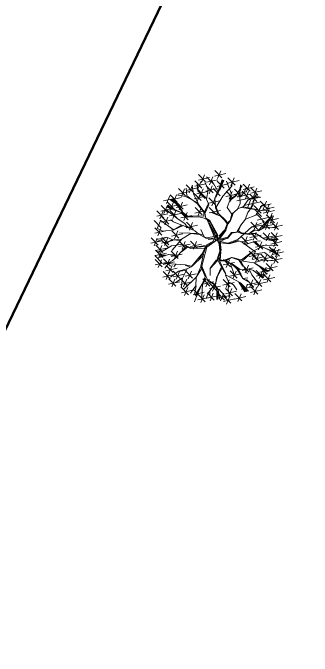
# Model space of a CAD drawing. Extents: x 2080 to 102399, y 2071 to 93424.
# Drawn here: x 78632 to 78884, y 84743 to 85286 of the extents above; entities that cross this region are included whole.
import ezdxf

# ---------------------------------------------------------------- set-up
doc = ezdxf.new("R2010")
doc.units = 0
doc.header["$LTSCALE"] = 20
doc.header["$MEASUREMENT"] = 0
doc.linetypes.add('ACAD_ISO02W100', pattern=[15, 12, -3])
for name, color, linetype, lineweight in [('COUNTRY FENCE', 13, 'ACAD_ISO02W100', 50), ('Mango tree', 96, 'Continuous', 5), ('tree', 60, 'Continuous', 0)]:
    doc.layers.add(name, color=color, linetype=linetype, lineweight=lineweight)

# ---------------------------------------------------------------- blocks, each defined once
blk = doc.blocks.new('TREE')
at = {"layer": 'tree', "linetype": 'ByBlock'}
for p, q in [((-0.1725, 0.5879), (-0.1582, 0.6953)), ((-0.1025, 0.5879), (-0.0882, 0.6953)), ((-0.0333, 0.6639), (0.0526, 0.6888)), ((-0.0327, 0.7068), (0.0625, 0.6302)), ((0.05, 0.5835), (0.0643, 0.6908)), ((-0.273, 0.5454), (-0.2587, 0.6528)), ((-0.2053, 0.6174), (-0.1194, 0.6422)), ((-0.2048, 0.6602), (-0.1095, 0.5837)), ((-0.1354, 0.6173), (-0.0495, 0.6422)), ((-0.1348, 0.6602), (-0.0396, 0.5836)), ((-0.0889, 0.4612), (-0.0874, 0.6348)), ((-0.0628, 0.6311), (0.0325, 0.5545)), ((-0.0548, 0.6426), (-0.0517, 0.5903)), ((-0.0469, 0.6439), (-0.0466, 0.6107)), ((-0.0424, 0.6), (-0.0354, 0.6435)), ((-0.0305, 0.5588), (-0.0162, 0.6662)), ((0.0172, 0.6129), (0.1031, 0.6378)), ((0.0177, 0.6558), (0.113, 0.5792)), ((0.0289, 0.5925), (0.0229, 0.6448)), ((0.035, 0.6411), (0.0325, 0.5878)), ((0.0438, 0.6368), (0.0385, 0.586)), ((0.1505, 0.5516), (0.1053, 0.6391)), ((0.1233, 0.6286), (0.2185, 0.552)), ((0.1556, 0.5563), (0.1699, 0.6636)), ((0.2377, 0.5151), (0.252, 0.6224)), ((-0.4375, 0.4563), (-0.4232, 0.5636)), ((-0.3611, 0.5644), (-0.2658, 0.4878)), ((-0.3288, 0.4921), (-0.3145, 0.5995)), ((-0.3058, 0.5749), (-0.2199, 0.5997)), ((-0.2903, 0.5111), (-0.303, 0.5704)), ((-0.2242, 0.5369), (-0.1383, 0.5618)), ((-0.2237, 0.5798), (-0.1284, 0.5032)), ((-0.2072, 0.4328), (-0.2166, 0.6045)), ((-0.1914, 0.5075), (-0.1771, 0.6148)), ((-0.1172, 0.5556), (-0.022, 0.479)), ((-0.0849, 0.4833), (-0.0706, 0.5907)), ((-0.0633, 0.5882), (0.0226, 0.6131)), ((-0.0517, 0.5903), (-0.0107, 0.4797)), ((-0.0052, 0.4639), (-0.0424, 0.6)), ((-0.0021, 0.5575), (0.0931, 0.4809)), ((0.0014, 0.4731), (0.0289, 0.5925)), ((0.0385, 0.586), (0.0065, 0.4769)), ((0.0301, 0.4852), (0.0444, 0.5926)), ((0.1227, 0.5857), (0.2086, 0.6106)), ((0.1767, 0.4132), (0.1505, 0.5516)), ((0.163, 0.5451), (0.2237, 0.6001)), ((0.2049, 0.5445), (0.2908, 0.5694)), ((0.2054, 0.5874), (0.3007, 0.5108)), ((0.2257, 0.5031), (0.2873, 0.5693)), ((0.3301, 0.4704), (0.3444, 0.5778)), ((0.3732, 0.5534), (0.4684, 0.4769)), ((0.4055, 0.4811), (0.4198, 0.5885)), ((-0.4703, 0.4857), (-0.3844, 0.5106)), ((-0.4698, 0.5286), (-0.3745, 0.452)), ((-0.3143, 0.4371), (-0.4122, 0.4877)), ((-0.3143, 0.4371), (-0.3982, 0.5041)), ((-0.3616, 0.5215), (-0.2757, 0.5464)), ((-0.2063, 0.4273), (-0.2903, 0.5111)), ((-0.1402, 0.4833), (-0.1438, 0.5217)), ((-0.1122, 0.3845), (-0.1402, 0.4833)), ((-0.1177, 0.5128), (-0.0318, 0.5376)), ((-0.0265, 0.3761), (-0.0122, 0.4835)), ((-0.0027, 0.5147), (0.0832, 0.5395)), ((0.1688, 0.4091), (0.163, 0.5451)), ((0.1805, 0.4059), (0.2257, 0.5031)), ((0.2208, 0.3923), (0.2351, 0.4997)), ((0.2646, 0.3726), (0.2815, 0.4872)), ((0.2735, 0.3684), (0.2851, 0.4823)), ((0.2788, 0.4021), (0.2931, 0.5095)), ((0.2815, 0.4872), (0.3323, 0.535)), ((0.2973, 0.4998), (0.3832, 0.5247)), ((0.2979, 0.5427), (0.3931, 0.4661)), ((0.357, 0.4049), (0.3972, 0.4816)), ((0.3726, 0.5106), (0.4585, 0.5354)), ((0.442, 0.3992), (0.4563, 0.5066)), ((-0.5611, 0.3077), (-0.5468, 0.4151)), ((-0.5101, 0.3371), (-0.4958, 0.4445)), ((-0.5006, 0.398), (-0.4147, 0.4228)), ((-0.5001, 0.4408), (-0.4048, 0.3643)), ((-0.4523, 0.3771), (-0.492, 0.4152)), ((-0.4678, 0.3685), (-0.4535, 0.4759)), ((-0.3977, 0.3994), (-0.3118, 0.4242)), ((-0.3972, 0.4422), (-0.3019, 0.3656)), ((-0.3883, 0.3547), (-0.374, 0.4621)), ((-0.3649, 0.3699), (-0.3506, 0.4773)), ((-0.2946, 0.3706), (-0.3143, 0.4371)), ((-0.2415, 0.3319), (-0.2272, 0.4392)), ((-0.12, 0.3971), (-0.2126, 0.4319)), ((-0.1082, 0.3768), (-0.2063, 0.4273)), ((-0.0806, 0.3787), (-0.0889, 0.4612)), ((-0.0593, 0.4055), (0.0266, 0.4304)), ((-0.0588, 0.4484), (0.0365, 0.3718)), ((-0.0085, 0.3991), (-0.0052, 0.4639)), ((0.0003, 0.3978), (0.0014, 0.4731)), ((0.1431, 0.2819), (0.1767, 0.4132)), ((0.188, 0.4218), (0.2739, 0.4466)), ((0.1885, 0.4646), (0.2838, 0.3881)), ((0.246, 0.4316), (0.3319, 0.4564)), ((0.2465, 0.4744), (0.3417, 0.3978)), ((0.3315, 0.4162), (0.4267, 0.3396)), ((0.3638, 0.3439), (0.3781, 0.4513)), ((0.4091, 0.4286), (0.495, 0.4535)), ((0.4097, 0.4715), (0.5049, 0.3949)), ((0.4112, 0.3162), (0.4576, 0.4387)), ((0.514, 0.4023), (0.5999, 0.4271)), ((0.5146, 0.4451), (0.6098, 0.3685)), ((0.5469, 0.3728), (0.5612, 0.4802)), ((-0.6233, 0.3497), (-0.5281, 0.2731)), ((-0.591, 0.2774), (-0.5767, 0.3848)), ((-0.5429, 0.3666), (-0.457, 0.3914)), ((-0.5424, 0.4094), (-0.4471, 0.3328)), ((-0.4487, 0.3078), (-0.531, 0.3639)), ((-0.4801, 0.3277), (-0.5236, 0.3708)), ((-0.4746, 0.3286), (-0.5139, 0.3782)), ((-0.3538, 0.3409), (-0.4523, 0.3771)), ((-0.2951, 0.3733), (-0.3845, 0.4057)), ((-0.2523, 0.3021), (-0.2977, 0.3728)), ((-0.2328, 0.3027), (-0.2946, 0.3706)), ((-0.2743, 0.3613), (-0.1884, 0.3862)), ((-0.2738, 0.4042), (-0.1786, 0.3276)), ((-0.1234, 0.268), (-0.192, 0.3599)), ((-0.0748, 0.2454), (-0.1082, 0.3768)), ((-0.0955, 0.3342), (-0.0806, 0.3787)), ((-0.0826, 0.2917), (-0.0896, 0.3492)), ((-0.0727, 0.2651), (-0.0584, 0.3725)), ((0.0691, 0.3056), (-0.0085, 0.3991)), ((0.0696, 0.32), (0.0003, 0.3978)), ((0.0749, 0.3198), (0.1608, 0.3446)), ((0.0754, 0.3626), (0.1707, 0.2861)), ((0.1077, 0.2903), (0.122, 0.3977)), ((0.1413, 0.2926), (0.1688, 0.4091)), ((0.2348, 0.3004), (0.2669, 0.3589)), ((0.2669, 0.3589), (0.357, 0.4049)), ((0.2815, 0.24), (0.2958, 0.3473)), ((0.331, 0.3733), (0.4169, 0.3982)), ((0.3874, 0.2656), (0.4017, 0.373)), ((0.4116, 0.3135), (0.5357, 0.3568)), ((0.4261, 0.3103), (0.5371, 0.3486)), ((0.4443, 0.3549), (0.5395, 0.2783)), ((0.4765, 0.2826), (0.4908, 0.3899)), ((-0.6239, 0.3068), (-0.538, 0.3317)), ((-0.5642, 0.2852), (-0.469, 0.2086)), ((-0.4776, 0.1801), (-0.5631, 0.3056)), ((-0.5319, 0.2129), (-0.5176, 0.3203)), ((-0.3897, 0.223), (-0.4487, 0.3078)), ((-0.4072, 0.2253), (-0.4455, 0.3055)), ((-0.4144, 0.2003), (-0.4001, 0.3077)), ((-0.235, 0.2995), (-0.3902, 0.3069)), ((-0.2836, 0.2742), (-0.3538, 0.3409)), ((-0.2796, 0.2004), (-0.2653, 0.3078)), ((-0.122, 0.2598), (-0.2328, 0.3027)), ((-0.1056, 0.2945), (-0.0197, 0.3194)), ((-0.105, 0.3374), (-0.0098, 0.2608)), ((0.0922, 0.251), (0.0691, 0.3056)), ((0.1056, 0.2699), (0.0696, 0.32)), ((0.1055, 0.2394), (0.1431, 0.2819)), ((0.1061, 0.2671), (0.1413, 0.2926)), ((0.1459, 0.2799), (0.2348, 0.3004)), ((0.2329, 0.3114), (0.1472, 0.2885)), ((0.2028, 0.1723), (0.2171, 0.2796)), ((0.2487, 0.2694), (0.3346, 0.2943)), ((0.2492, 0.3123), (0.3445, 0.2357)), ((0.258, 0.2288), (0.3309, 0.2942)), ((0.3309, 0.2942), (0.4112, 0.3162)), ((0.3427, 0.2907), (0.4261, 0.3103)), ((0.5416, 0.3382), (0.4319, 0.3085)), ((0.4437, 0.312), (0.5296, 0.3369)), ((0.482, 0.194), (0.5517, 0.312)), ((0.5433, 0.2867), (0.6385, 0.2101)), ((0.5755, 0.2144), (0.5898, 0.3218)), ((-0.6407, 0.1317), (-0.6264, 0.2391)), ((-0.6007, 0.2214), (-0.5055, 0.1448)), ((-0.5089, 0.25), (-0.5844, 0.2487)), ((-0.5685, 0.1491), (-0.5542, 0.2565)), ((-0.5647, 0.2424), (-0.4788, 0.2672)), ((-0.4757, 0.2333), (-0.5089, 0.25)), ((-0.3947, 0.2193), (-0.4757, 0.2333)), ((-0.4473, 0.2298), (-0.3613, 0.2546)), ((-0.4467, 0.2726), (-0.3515, 0.1961)), ((-0.2994, 0.2183), (-0.3897, 0.223)), ((-0.2597, 0.1974), (-0.3387, 0.2173)), ((-0.3124, 0.2299), (-0.2265, 0.2547)), ((-0.3119, 0.2727), (-0.2167, 0.1961)), ((-0.2624, 0.2136), (-0.2994, 0.2183)), ((-0.2605, 0.2362), (-0.2836, 0.2742)), ((-0.2476, 0.1599), (-0.2624, 0.2136)), ((-0.243, 0.1664), (-0.2605, 0.2362)), ((-0.2034, 0.1057), (-0.1891, 0.2131)), ((-0.0802, 0.2109), (-0.1225, 0.2626)), ((-0.0752, 0.181), (-0.122, 0.2598)), ((-0.0766, 0.1892), (-0.0748, 0.2454)), ((0.0025, 0.0374), (0.0981, 0.2158)), ((0.0968, 0.2237), (0.0922, 0.251)), ((0.0981, 0.2158), (0.099, 0.1765)), ((0.1115, 0.1872), (0.1055, 0.2394)), ((0.1705, 0.2446), (0.2658, 0.168)), ((0.2186, 0.1635), (0.1881, 0.2282)), ((0.1881, 0.2282), (0.2188, 0.13)), ((0.2191, 0.1608), (0.2558, 0.2257)), ((0.23, 0.1627), (0.2643, 0.2243)), ((0.2643, 0.2243), (0.4012, 0.2418)), ((0.4012, 0.2418), (0.545, 0.2352)), ((0.4183, 0.2131), (0.5135, 0.1365)), ((0.4505, 0.1408), (0.4648, 0.2482)), ((0.5427, 0.2438), (0.6286, 0.2687)), ((0.545, 0.2352), (0.5826, 0.2612)), ((-0.6736, 0.1612), (-0.5877, 0.186)), ((-0.673, 0.204), (-0.5778, 0.1274)), ((-0.6629, 0.0372), (-0.6486, 0.1446)), ((-0.5198, 0.114), (-0.622, 0.1415)), ((-0.6013, 0.1786), (-0.5154, 0.2034)), ((-0.57, 0.0488), (-0.5557, 0.1562)), ((-0.4809, 0.1824), (-0.5169, 0.1816)), ((-0.4218, 0.0972), (-0.4776, 0.1801)), ((-0.1562, 0.0497), (-0.2476, 0.1599)), ((-0.128, 0.063), (-0.243, 0.1664)), ((-0.2362, 0.1352), (-0.1503, 0.16)), ((-0.2356, 0.178), (-0.1404, 0.1014)), ((-0.1409, 0.058), (-0.2227, 0.1446)), ((-0.0623, 0.105), (-0.0766, 0.1892)), ((-0.0552, 0.1452), (-0.0757, 0.2005)), ((-0.0606, 0.1276), (-0.0231, 0.2037)), ((0.0159, 0.0397), (0.0879, 0.1775)), ((0.0879, 0.1775), (0.0377, 0.06)), ((0.099, 0.1765), (0.0428, 0.0471)), ((0.0437, 0.0249), (0.1115, 0.1872)), ((0.2103, 0.0643), (0.2214, 0.1471)), ((0.2175, 0.0543), (0.23, 0.1627)), ((0.3358, 0.1329), (0.4236, 0.1589)), ((0.4028, 0.1499), (0.4277, 0.1511)), ((0.4177, 0.1703), (0.5036, 0.1951)), ((0.4236, 0.1589), (0.482, 0.194)), ((0.4236, 0.1589), (0.503, 0.136)), ((0.4277, 0.1511), (0.4981, 0.1322)), ((0.4922, 0.1129), (0.5781, 0.1377)), ((0.4927, 0.1557), (0.588, 0.0791)), ((0.503, 0.136), (0.6177, 0.1524)), ((0.5067, 0.0974), (0.6118, 0.171)), ((0.525, 0.0834), (0.5393, 0.1908)), ((0.6242, 0.0451), (0.6385, 0.1524)), ((-0.6957, 0.0666), (-0.6098, 0.0915)), ((-0.6951, 0.1095), (-0.5999, 0.0329)), ((-0.6029, 0.0783), (-0.517, 0.1031)), ((-0.6023, 0.1211), (-0.5071, 0.0445)), ((-0.4593, 0.0547), (-0.5226, 0.1135)), ((-0.4435, 0.0598), (-0.5198, 0.114)), ((-0.4102, 0.0459), (-0.425, 0.0995)), ((-0.3927, 0.0407), (-0.4218, 0.0972)), ((-0.0424, 0.0691), (-0.0623, 0.105)), ((-0.0561, 0.1003), (-0.0606, 0.1276)), ((-0.0133, 0.0293), (-0.0577, 0.0777)), ((0.0062, 0.0465), (-0.0561, 0.1003)), ((-0.0029, 0.0338), (-0.0424, 0.0691)), ((0.311, 0.0476), (0.3358, 0.1329)), ((0.4533, 0.094), (0.5485, 0.0174)), ((0.4561, 0.0497), (0.5072, 0.0947)), ((0.4961, 0.109), (0.5913, 0.0324)), ((0.5072, 0.0947), (0.5725, 0.0889)), ((0.5581, 0.0067), (0.5724, 0.1141)), ((0.5725, 0.0889), (0.6283, 0.1067)), ((0.5914, 0.0745), (0.6773, 0.0994)), ((0.5919, 0.1174), (0.6871, 0.0408)), ((-0.551, 0.0336), (-0.6427, -0.0185)), ((-0.5542, 0.0359), (-0.6342, 0.0642)), ((-0.6174, 0.0087), (-0.5221, -0.0679)), ((-0.5851, -0.0636), (-0.5708, 0.0438)), ((-0.4431, 0.0575), (-0.551, 0.0336)), ((-0.5184, -0.0189), (-0.4325, 0.0059)), ((-0.5179, 0.0239), (-0.4226, -0.0527)), ((-0.4856, -0.0484), (-0.4713, 0.059)), ((-0.4001, 0.0366), (-0.4431, 0.0575)), ((-0.2066, 0.0326), (-0.4001, 0.0366)), ((-0.2284, 0.0123), (-0.3885, 0.0329)), ((-0.2099, 0.0183), (-0.3285, -0.0408)), ((-0.1317, 0.0372), (-0.3243, -0.0486)), ((-0.2136, 0.0233), (-0.2816, 0.0285)), ((-0.2011, 0.0336), (-0.2099, 0.0183)), ((-0.1266, 0.0547), (-0.2011, 0.0336)), ((-0.1256, 0.0491), (-0.1965, 0.0234)), ((0, 0), (-0.1317, 0.0372)), ((0, 0), (-0.1256, 0.0491)), ((-0.0378, 0.0249), (-0.1182, 0.0561)), ((-0.0049, 0.0305), (-0.0378, 0.0249)), ((-0.0003, 0.0032), (-0.0258, -0.0459)), ((-0.0193, 0.0171), (-0.0022, 0.0143)), ((-0.0003, 0.0032), (-0.0143, -0.0468)), ((0.0395, 0.0323), (-0.0049, 0.0305)), ((-0.0022, 0.0143), (0.0395, 0.0323)), ((0, 0), (0.0437, 0.0249)), ((0, 0), (0.0907, -0.0733)), ((0, 0), (0.1387, -0.0093)), ((0.0428, 0.0471), (0.0159, 0.0397)), ((0.0457, 0.0112), (0.1342, 0.0011)), ((0.1342, 0.0011), (0.1976, 0.0229)), ((0.1387, -0.0093), (0.2039, 0.0183)), ((0.1976, 0.0229), (0.2103, 0.0643)), ((0.2039, 0.0183), (0.2175, 0.0543)), ((0.2077, 0.0135), (0.2494, 0.0148)), ((0.2143, 0.023), (0.2461, 0.0172)), ((0.2461, 0.0172), (0.311, 0.0476)), ((0.2494, 0.0148), (0.3232, 0.0414)), ((0.3168, 0.0458), (0.3889, 0.0329)), ((0.3889, 0.0329), (0.4561, 0.0497)), ((0.3938, 0.0364), (0.4502, 0.0012)), ((0.5395, -0.1795), (0.4317, 0.012)), ((0.4502, 0.0012), (0.5332, 0.0068)), ((0.4662, 0.0016), (0.5615, -0.075)), ((0.5252, 0.0362), (0.6111, 0.061)), ((0.5332, 0.0068), (0.6399, -0.0619)), ((0.5359, 0.0073), (0.6375, -0.0315)), ((0.5825, -0.0766), (0.5968, 0.0307)), ((0.6103, -0.0135), (0.6962, 0.0113)), ((0.6109, 0.0293), (0.7061, -0.0473)), ((0.6432, -0.043), (0.6575, 0.0644)), ((-0.6819, -0.0547), (-0.5866, -0.1313)), ((-0.6496, -0.127), (-0.6353, -0.0196)), ((-0.4544, -0.0734), (-0.64, -0.0514)), ((-0.6179, -0.0342), (-0.532, -0.0093)), ((-0.3336, -0.0445), (-0.4539, -0.0762)), ((-0.3415, -0.0625), (-0.4516, -0.0729)), ((-0.3243, -0.0486), (-0.3996, -0.1841)), ((-0.3285, -0.0408), (-0.3865, -0.1457)), ((-0.0258, -0.0459), (-0.0782, -0.0994)), ((-0.0143, -0.0468), (-0.069, -0.1031)), ((0.0037, -0.0378), (-0.0634, -0.105)), ((0.0794, -0.0725), (-0.0032, -0.0305)), ((-0.0027, -0.05), (0.0442, -0.1288)), ((0, -0.016), (0.0794, -0.0725)), ((0.0068, -0.04), (0.0464, -0.1257)), ((0.0218, -0.0124), (0.1337, -0.0129)), ((0.4506, -0.0014), (0.5471, -0.1922)), ((0.4657, -0.0413), (0.5516, -0.0164)), ((0.4982, -0.0688), (0.5841, -0.044)), ((0.4988, -0.026), (0.594, -0.1026)), ((0.5497, -0.0472), (0.6356, -0.0223)), ((0.5502, -0.0043), (0.6454, -0.0809)), ((0.634, -0.0433), (0.5572, -0.0031)), ((-0.6824, -0.0975), (-0.5965, -0.0727)), ((-0.529, -0.1279), (-0.6262, -0.1328)), ((-0.5262, -0.1302), (-0.6106, -0.1749)), ((-0.5883, -0.2365), (-0.574, -0.1291)), ((-0.4539, -0.0762), (-0.529, -0.1279)), ((-0.2851, -0.1315), (-0.3468, -0.1809)), ((-0.1708, -0.1289), (-0.2851, -0.1315)), ((-0.1717, -0.1404), (-0.2819, -0.1338)), ((-0.1625, -0.1303), (-0.1885, -0.1908)), ((-0.0782, -0.0994), (-0.1625, -0.1303)), ((-0.1334, -0.1363), (-0.1611, -0.1553)), ((-0.069, -0.1031), (-0.1583, -0.1382)), ((-0.1491, -0.159), (-0.0787, -0.1133)), ((0.1285, -0.1649), (0.0414, -0.1124)), ((0.0442, -0.1288), (0.1326, -0.1893)), ((0.0464, -0.1257), (0.1304, -0.1758)), ((0.0776, -0.0784), (0.1507, -0.0801)), ((0.0907, -0.0733), (0.1551, -0.0736)), ((0.1507, -0.0801), (0.1961, -0.1171)), ((0.1551, -0.0736), (0.1692, -0.0909)), ((0.1692, -0.0909), (0.1988, -0.1166)), ((0.1988, -0.1166), (0.2115, -0.1592)), ((0.1997, -0.1222), (0.28, -0.1002)), ((0.2908, -0.0984), (0.2006, -0.1108)), ((0.216, -0.1194), (0.2161, -0.1529)), ((0.28, -0.1002), (0.361, -0.1005)), ((0.3552, -0.0987), (0.4322, -0.0745)), ((0.361, -0.1005), (0.4605, -0.1592)), ((0.4322, -0.0745), (0.5351, -0.0711)), ((0.4883, -0.2176), (0.5026, -0.1102)), ((0.5143, -0.1912), (0.5286, -0.0838)), ((0.5946, -0.21), (0.6089, -0.1026)), ((-0.6694, -0.223), (-0.5835, -0.1982)), ((-0.6212, -0.2071), (-0.5353, -0.1822)), ((-0.6206, -0.1642), (-0.5254, -0.2408)), ((-0.4551, -0.1682), (-0.6115, -0.1865)), ((-0.6069, -0.1967), (-0.5564, -0.1829)), ((-0.5527, -0.1875), (-0.6055, -0.205)), ((-0.5994, -0.3116), (-0.5851, -0.2043)), ((-0.4685, -0.1733), (-0.5833, -0.2546)), ((-0.4768, -0.1719), (-0.5527, -0.1875)), ((-0.4074, -0.1716), (-0.4768, -0.1719)), ((-0.4694, -0.219), (-0.3835, -0.1942)), ((-0.4689, -0.1762), (-0.3736, -0.2528)), ((-0.3865, -0.1457), (-0.4551, -0.1682)), ((-0.4366, -0.2485), (-0.4223, -0.1411)), ((-0.4167, -0.1646), (-0.3981, -0.1586)), ((-0.4074, -0.1716), (-0.4005, -0.2266)), ((-0.3996, -0.1841), (-0.39, -0.2748)), ((-0.1885, -0.1908), (-0.2354, -0.3106)), ((-0.1611, -0.1553), (-0.2266, -0.2977)), ((-0.1597, -0.1636), (-0.1316, -0.1979)), ((-0.1491, -0.159), (-0.1325, -0.1923)), ((-0.1391, -0.291), (-0.1248, -0.1836)), ((-0.1325, -0.1923), (-0.0549, -0.2378)), ((-0.1316, -0.1979), (-0.1072, -0.2747)), ((0.1304, -0.1758), (0.1582, -0.2744)), ((0.1323, -0.1698), (0.3363, -0.2026)), ((0.1725, -0.2857), (0.1868, -0.1784)), ((0.2115, -0.1592), (0.2579, -0.2353)), ((0.2161, -0.1529), (0.2589, -0.2239)), ((0.323, -0.1981), (0.4182, -0.2747)), ((0.3363, -0.2026), (0.433, -0.2618)), ((0.3553, -0.2704), (0.3696, -0.1631)), ((0.4287, -0.2023), (0.5239, -0.2789)), ((0.4605, -0.1592), (0.5815, -0.1472)), ((0.461, -0.2747), (0.4753, -0.1673)), ((0.5471, -0.1922), (0.5922, -0.2432)), ((0.5536, -0.2251), (0.6395, -0.2002)), ((0.5541, -0.1822), (0.6493, -0.2588)), ((0.5618, -0.1806), (0.6477, -0.1557)), ((0.5623, -0.1377), (0.6576, -0.2143)), ((0.5815, -0.1472), (0.612, -0.1616)), ((-0.6322, -0.2822), (-0.5463, -0.2573)), ((-0.6316, -0.2393), (-0.5364, -0.3159)), ((-0.5252, -0.3762), (-0.5109, -0.2688)), ((-0.4606, -0.2603), (-0.3653, -0.3369)), ((-0.4283, -0.3326), (-0.414, -0.2253)), ((-0.39, -0.2748), (-0.4095, -0.3399)), ((-0.4005, -0.2266), (-0.3951, -0.2756)), ((-0.3696, -0.2771), (-0.3029, -0.2434)), ((-0.3247, -0.2471), (-0.3696, -0.2771)), ((-0.2062, -0.2186), (-0.3247, -0.2471)), ((-0.3029, -0.2434), (-0.2099, -0.2306)), ((-0.1137, -0.2701), (-0.1773, -0.3731)), ((-0.1719, -0.2615), (-0.086, -0.2367)), ((-0.1713, -0.2187), (-0.0761, -0.2953)), ((-0.127, -0.208), (-0.0549, -0.2378)), ((-0.117, -0.2175), (-0.1065, -0.28)), ((-0.1072, -0.2747), (-0.1125, -0.3593)), ((-0.0549, -0.2378), (-0.0184, -0.3382)), ((-0.0107, -0.3337), (-0.0485, -0.2422)), ((0.1396, -0.2563), (0.2255, -0.2314)), ((0.1402, -0.2134), (0.2354, -0.29)), ((0.145, -0.2292), (0.153, -0.3929)), ((0.1582, -0.2744), (0.2241, -0.3165)), ((0.2355, -0.2592), (0.3307, -0.3358)), ((0.2579, -0.2353), (0.3074, -0.2801)), ((0.2589, -0.2239), (0.3265, -0.2433)), ((0.2678, -0.3315), (0.2821, -0.2242)), ((0.3093, -0.2742), (0.2687, -0.2335)), ((0.2687, -0.2335), (0.3278, -0.2515)), ((0.3224, -0.241), (0.4083, -0.2161)), ((0.3265, -0.2433), (0.3478, -0.2873)), ((0.4383, -0.3633), (0.4526, -0.256)), ((0.5209, -0.365), (0.5352, -0.2576)), ((0.5276, -0.2515), (0.6135, -0.2267)), ((0.5281, -0.2087), (0.6233, -0.2852)), ((-0.5061, -0.2806), (-0.5649, -0.299)), ((-0.5581, -0.3467), (-0.4722, -0.3219)), ((-0.5575, -0.3039), (-0.4623, -0.3805)), ((-0.4783, -0.2816), (-0.508, -0.3032)), ((-0.3696, -0.2771), (-0.5061, -0.2806)), ((-0.4174, -0.327), (-0.504, -0.3949)), ((-0.4095, -0.3399), (-0.4823, -0.4217)), ((-0.4611, -0.3032), (-0.3752, -0.2783)), ((-0.4035, -0.3413), (-0.4222, -0.4649)), ((-0.3951, -0.2756), (-0.4174, -0.327)), ((-0.3095, -0.4221), (-0.2952, -0.3147)), ((-0.2391, -0.3055), (-0.2795, -0.3823)), ((-0.2354, -0.3106), (-0.2065, -0.4818)), ((-0.1896, -0.4219), (-0.1753, -0.3146)), ((-0.1097, -0.2945), (-0.1064, -0.3806)), ((-0.1024, -0.2878), (-0.0963, -0.3901)), ((-0.0194, -0.3324), (-0.0839, -0.4803)), ((-0.0488, -0.3905), (-0.0267, -0.3225)), ((-0.0184, -0.3382), (0.0499, -0.4609)), ((-0.0076, -0.3361), (0.1127, -0.3689)), ((0.103, -0.4503), (0.1173, -0.343)), ((0.2241, -0.3165), (0.2233, -0.3781)), ((0.2241, -0.4422), (0.2384, -0.3349)), ((0.2263, -0.3133), (0.2777, -0.369)), ((0.2349, -0.3021), (0.3208, -0.2772)), ((0.3074, -0.2801), (0.3177, -0.3902)), ((0.3478, -0.2873), (0.4223, -0.3138)), ((0.3496, -0.2814), (0.5678, -0.2977)), ((0.3499, -0.4463), (0.3642, -0.3389)), ((0.3918, -0.2995), (0.5577, -0.3051)), ((0.4055, -0.3339), (0.4914, -0.309)), ((0.4061, -0.291), (0.5013, -0.3676)), ((0.4223, -0.3138), (0.4886, -0.4089)), ((0.4881, -0.3355), (0.574, -0.3107)), ((0.4886, -0.2927), (0.5839, -0.3693)), ((0.4915, -0.4444), (0.5058, -0.3371)), ((0.5002, -0.3086), (0.5861, -0.2837)), ((-0.423, -0.3446), (-0.4971, -0.4018)), ((-0.4882, -0.4347), (-0.4023, -0.4099)), ((-0.4876, -0.3919), (-0.3924, -0.4684)), ((-0.4841, -0.411), (-0.423, -0.3446)), ((-0.4553, -0.4642), (-0.441, -0.3568)), ((-0.3657, -0.5011), (-0.3514, -0.3937)), ((-0.2795, -0.3823), (-0.343, -0.4206)), ((-0.3423, -0.3926), (-0.2564, -0.3678)), ((-0.3417, -0.3498), (-0.2465, -0.4264)), ((-0.2759, -0.3869), (-0.2676, -0.4359)), ((-0.2224, -0.3925), (-0.1365, -0.3676)), ((-0.2219, -0.3496), (-0.1266, -0.4262)), ((-0.1125, -0.3593), (-0.1552, -0.4731)), ((-0.1064, -0.3806), (-0.1525, -0.4723)), ((-0.0963, -0.3901), (-0.0331, -0.4661)), ((-0.0591, -0.4848), (-0.0448, -0.3774)), ((-0.008, -0.3501), (0.1163, -0.3738)), ((0.0702, -0.4209), (0.1561, -0.396)), ((0.0707, -0.378), (0.1659, -0.4546)), ((0.1007, -0.498), (0.115, -0.3907)), ((0.1127, -0.3689), (0.1499, -0.4241)), ((0.1176, -0.3652), (0.2597, -0.428)), ((0.1913, -0.4128), (0.2772, -0.3879)), ((0.1919, -0.3699), (0.2871, -0.4465)), ((0.2233, -0.3781), (0.2612, -0.5033)), ((0.3171, -0.4168), (0.403, -0.392)), ((0.3176, -0.374), (0.4129, -0.4506)), ((0.3177, -0.3902), (0.3763, -0.5062)), ((0.4013, -0.4879), (0.3244, -0.3975)), ((0.4039, -0.5086), (0.4182, -0.4012)), ((0.4587, -0.415), (0.5446, -0.3901)), ((0.4593, -0.3721), (0.5545, -0.4487)), ((-0.4744, -0.4636), (-0.3791, -0.5402)), ((-0.4421, -0.5359), (-0.4278, -0.4285)), ((-0.3986, -0.4717), (-0.3127, -0.4468)), ((-0.398, -0.4288), (-0.3028, -0.5054)), ((-0.343, -0.4206), (-0.3958, -0.4885)), ((-0.2676, -0.4359), (-0.288, -0.4955)), ((-0.2125, -0.4633), (-0.2516, -0.5788)), ((-0.1552, -0.4731), (-0.1424, -0.549)), ((-0.152, -0.475), (-0.1152, -0.5107)), ((-0.0919, -0.4553), (-0.006, -0.4305)), ((-0.0913, -0.4125), (0.0039, -0.4891)), ((-0.0336, -0.4634), (-0.063, -0.5215)), ((-0.0331, -0.4661), (-0.0177, -0.5084)), ((0.0499, -0.4609), (0.1322, -0.517)), ((0.0511, -0.4687), (0.0651, -0.6342)), ((0.0737, -0.6355), (0.0525, -0.4769)), ((0.0678, -0.4686), (0.1537, -0.4437)), ((0.0684, -0.4257), (0.1636, -0.5023)), ((0.1499, -0.4241), (0.2072, -0.4816)), ((0.1527, -0.5685), (0.167, -0.4611)), ((0.2465, -0.4497), (0.2653, -0.5445)), ((0.2597, -0.428), (0.35, -0.533)), ((0.3193, -0.4761), (0.4145, -0.5527)), ((0.3516, -0.5484), (0.3659, -0.441)), ((0.3913, -0.4953), (0.3618, -0.4526)), ((0.3618, -0.4526), (0.3818, -0.5053)), ((0.371, -0.4791), (0.4569, -0.4543)), ((0.3716, -0.4363), (0.4668, -0.5128)), ((-0.4749, -0.5065), (-0.389, -0.4816)), ((-0.3794, -0.5414), (-0.2842, -0.618)), ((-0.3471, -0.6137), (-0.3328, -0.5063)), ((-0.2549, -0.5729), (-0.169, -0.548)), ((-0.2543, -0.53), (-0.1591, -0.6066)), ((-0.2093, -0.4822), (-0.2396, -0.5849)), ((-0.2065, -0.4818), (-0.235, -0.5955)), ((-0.222, -0.6023), (-0.2077, -0.495)), ((-0.1845, -0.5458), (-0.0893, -0.6224)), ((-0.1424, -0.549), (-0.1582, -0.6188)), ((-0.1522, -0.6181), (-0.1379, -0.5107)), ((-0.063, -0.5215), (-0.0923, -0.6299)), ((-0.0177, -0.5084), (-0.0184, -0.6371)), ((-0.0167, -0.5472), (0.0102, -0.6407)), ((-0.0129, -0.6396), (0.0014, -0.5323)), ((0.0432, -0.6451), (0.0575, -0.5377)), ((0.1198, -0.539), (0.2057, -0.5142)), ((0.1204, -0.4962), (0.2156, -0.5728)), ((0.1322, -0.517), (0.1982, -0.6091)), ((0.2072, -0.4816), (0.2087, -0.5904)), ((0.2392, -0.5595), (0.3251, -0.5347)), ((0.2397, -0.5167), (0.335, -0.5933)), ((0.2612, -0.5033), (0.2916, -0.568)), ((0.2658, -0.5304), (0.2845, -0.5748)), ((0.272, -0.589), (0.2863, -0.4816)), ((0.2765, -0.631), (0.2908, -0.5236)), ((0.3187, -0.5189), (0.4046, -0.4941)), ((-0.38, -0.5843), (-0.2941, -0.5594)), ((-0.1864, -0.7024), (-0.1721, -0.595)), ((-0.185, -0.5886), (-0.0991, -0.5638)), ((-0.1279, -0.6111), (-0.0326, -0.6877)), ((-0.0956, -0.6834), (-0.0813, -0.576)), ((-0.0457, -0.6102), (0.0402, -0.5853)), ((-0.0451, -0.5673), (0.0501, -0.6439)), ((-0.0016, -0.637), (-0.0134, -0.5831)), ((0.0103, -0.6156), (0.0962, -0.5908)), ((0.0109, -0.5728), (0.1061, -0.6494)), ((0.078, -0.6016), (0.1732, -0.6782)), ((0.1102, -0.6739), (0.1245, -0.5666)), ((0.1778, -0.6327), (0.2637, -0.6079)), ((0.1784, -0.5899), (0.2736, -0.6665)), ((0.2107, -0.6622), (0.225, -0.5548)), ((0.2437, -0.6015), (0.3296, -0.5767)), ((0.2442, -0.5587), (0.3395, -0.6353)), ((-0.2193, -0.6729), (-0.1334, -0.6481)), ((-0.2187, -0.6301), (-0.1235, -0.7067)), ((-0.1284, -0.6539), (-0.0425, -0.6291)), ((-0.0291, -0.6984), (0.0568, -0.6736)), ((-0.0286, -0.6556), (0.0667, -0.7322)), ((0.0037, -0.7279), (0.018, -0.6205)), ((0.0774, -0.6445), (0.1633, -0.6196))]:
    blk.add_line(p, q, dxfattribs=at)

msp = doc.modelspace()

# ---------------------------------------------------------------- linework, layer by layer
at = {"layer": 'COUNTRY FENCE', "linetype": 'Continuous'}
msp.add_lwpolyline([(78805.285, 85392.564), (78027.814, 83771.356), (78027.814, 83771.356)], dxfattribs=at)

# ---------------------------------------------------------------- block references
at = {"layer": 'Mango tree', "linetype": 'Continuous', "extrusion": (0.00224, -0.003541, 0.999991), "xscale": 78.98055649946903, "yscale": 78.98055649946903, "zscale": 78.98055649946903, "rotation": 51.50199717107843}
msp.add_blockref('TREE', (78804.186, 85094.559, -124.741), dxfattribs=at)

doc.saveas('drawing.dxf')
